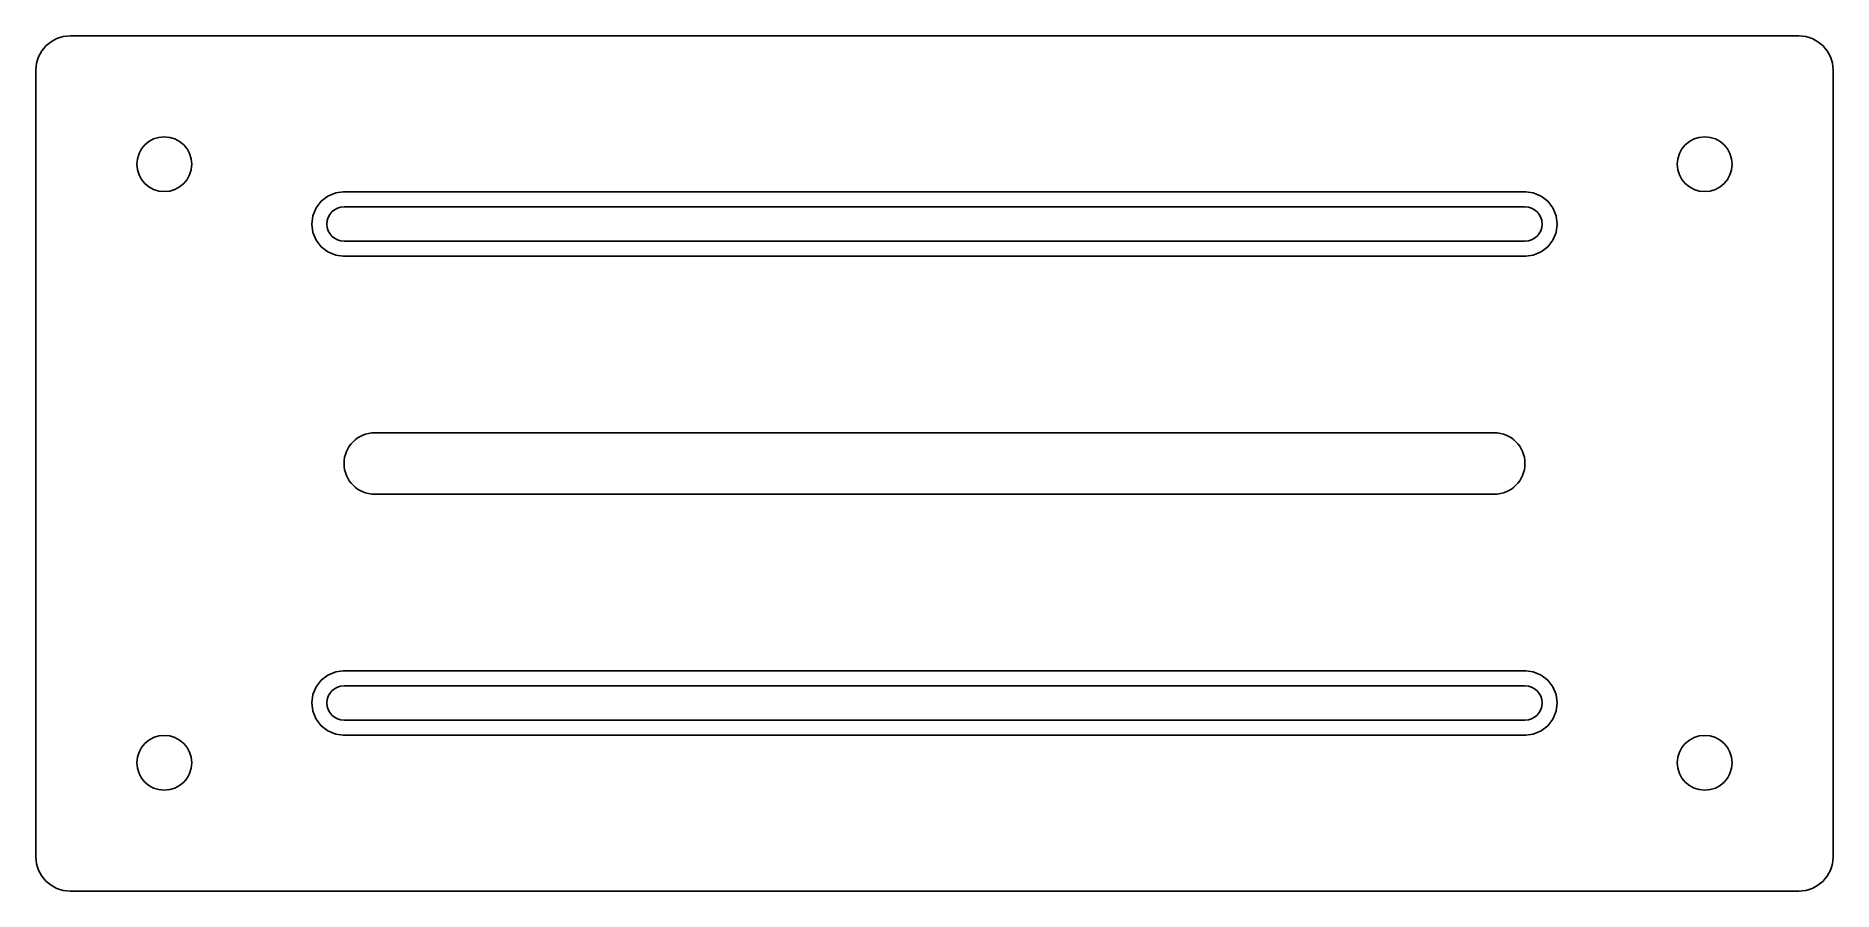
# Model space of a CAD drawing. Extents: x 0 to 105, y -50 to 0.
import ezdxf

# ---------------------------------------------------------------- set-up
doc = ezdxf.new("R2010")
doc.units = 0

msp = doc.modelspace()

# ---------------------------------------------------------------- linework, layer by layer
at = {"layer": 'layer0'}
for points in [[(103, 0, 0), (2, 0, 0)], [(2, 0, -5), (103, 0, -5)], [(0, -2, 0), (0, -48, 0)], [(0, -48, -5), (0, -2, -5)], [(105, -48, 0), (105, -2, 0)], [(105, -2, -5), (105, -48, -5)], [(17.059, -9.37, -2.5), (16.669, -9.669, -2.5)], [(16.669, -9.669, 0), (17.059, -9.37, 0)], [(17.513, -9.182, -2.5), (17.059, -9.37, -2.5)], [(17.059, -9.37, 0), (17.513, -9.182, 0)], [(17.943, -9.125, -2.5), (17.513, -9.182, -2.5)], [(17.513, -9.182, 0), (17.943, -9.125, 0)], [(87.057, -9.125, -2.5), (17.943, -9.125, -2.5)], [(17.943, -9.125, 0), (87.057, -9.125, 0)], [(87.487, -9.182, -2.5), (87.057, -9.125, -2.5)], [(87.057, -9.125, 0), (87.487, -9.182, 0)], [(87.941, -9.37, -2.5), (87.487, -9.182, -2.5)], [(87.487, -9.182, 0), (87.941, -9.37, 0)], [(88.331, -9.669, -2.5), (87.941, -9.37, -2.5)], [(87.941, -9.37, 0), (88.331, -9.669, 0)], [(16.37, -10.059, -2.5), (16.182, -10.513, -2.5)], [(16.182, -10.513, 0), (16.37, -10.059, 0)], [(16.669, -9.669, -2.5), (16.37, -10.059, -2.5)], [(16.37, -10.059, 0), (16.669, -9.669, 0)], [(18, -10, -2.5), (87, -10, -2.5)], [(87, -10, -5), (18, -10, -5)], [(88.63, -10.059, -2.5), (88.331, -9.669, -2.5)], [(88.331, -9.669, 0), (88.63, -10.059, 0)], [(88.818, -10.513, -2.5), (88.63, -10.059, -2.5)], [(88.63, -10.059, 0), (88.818, -10.513, 0)], [(16.182, -10.513, -2.5), (16.117, -11, -2.5)], [(16.117, -11, 0), (16.182, -10.513, 0)], [(16.117, -11, -2.5), (16.182, -11.487, -2.5)], [(16.182, -11.487, 0), (16.117, -11, 0)], [(16.182, -11.487, -2.5), (16.37, -11.941, -2.5)], [(16.37, -11.941, 0), (16.182, -11.487, 0)], [(88.63, -11.941, -2.5), (88.818, -11.487, -2.5)], [(88.818, -11.487, 0), (88.63, -11.941, 0)], [(88.883, -11, -2.5), (88.818, -10.513, -2.5)], [(88.818, -10.513, 0), (88.883, -11, 0)], [(88.818, -11.487, -2.5), (88.883, -11, -2.5)], [(88.883, -11, 0), (88.818, -11.487, 0)], [(16.37, -11.941, -2.5), (16.669, -12.331, -2.5)], [(16.669, -12.331, 0), (16.37, -11.941, 0)], [(16.669, -12.331, -2.5), (17.059, -12.63, -2.5)], [(17.059, -12.63, 0), (16.669, -12.331, 0)], [(87, -12, -2.5), (18, -12, -2.5)], [(18, -12, -5), (87, -12, -5)], [(87.941, -12.63, -2.5), (88.331, -12.331, -2.5)], [(88.331, -12.331, 0), (87.941, -12.63, 0)], [(88.331, -12.331, -2.5), (88.63, -11.941, -2.5)], [(88.63, -11.941, 0), (88.331, -12.331, 0)], [(17.059, -12.63, -2.5), (17.513, -12.818, -2.5)], [(17.513, -12.818, 0), (17.059, -12.63, 0)], [(17.513, -12.818, -2.5), (17.943, -12.875, -2.5)], [(17.943, -12.875, 0), (17.513, -12.818, 0)], [(17.943, -12.875, -2.5), (87.057, -12.875, -2.5)], [(87.057, -12.875, 0), (17.943, -12.875, 0)], [(87.057, -12.875, -2.5), (87.487, -12.818, -2.5)], [(87.487, -12.818, 0), (87.057, -12.875, 0)], [(87.487, -12.818, -2.5), (87.941, -12.63, -2.5)], [(87.941, -12.63, 0), (87.487, -12.818, 0)], [(19.8, -23.2, 0), (85.2, -23.2, 0)], [(85.2, -23.2, -5), (19.8, -23.2, -5)], [(85.2, -26.8, 0), (19.8, -26.8, 0)], [(19.8, -26.8, -5), (85.2, -26.8, -5)], [(16.669, -37.669, -2.5), (16.37, -38.059, -2.5)], [(16.37, -38.059, 0), (16.669, -37.669, 0)], [(17.059, -37.37, -2.5), (16.669, -37.669, -2.5)], [(16.669, -37.669, 0), (17.059, -37.37, 0)], [(17.513, -37.182, -2.5), (17.059, -37.37, -2.5)], [(17.059, -37.37, 0), (17.513, -37.182, 0)], [(17.943, -37.125, -2.5), (17.513, -37.182, -2.5)], [(17.513, -37.182, 0), (17.943, -37.125, 0)], [(87.057, -37.125, -2.5), (17.943, -37.125, -2.5)], [(17.943, -37.125, 0), (87.057, -37.125, 0)], [(87.487, -37.182, -2.5), (87.057, -37.125, -2.5)], [(87.057, -37.125, 0), (87.487, -37.182, 0)], [(87.941, -37.37, -2.5), (87.487, -37.182, -2.5)], [(87.487, -37.182, 0), (87.941, -37.37, 0)], [(88.331, -37.669, -2.5), (87.941, -37.37, -2.5)], [(87.941, -37.37, 0), (88.331, -37.669, 0)], [(88.63, -38.059, -2.5), (88.331, -37.669, -2.5)], [(88.331, -37.669, 0), (88.63, -38.059, 0)], [(16.182, -38.513, -2.5), (16.117, -39, -2.5)], [(16.117, -39, 0), (16.182, -38.513, 0)], [(16.37, -38.059, -2.5), (16.182, -38.513, -2.5)], [(16.182, -38.513, 0), (16.37, -38.059, 0)], [(18, -38, -2.5), (87, -38, -2.5)], [(87, -38, -5), (18, -38, -5)], [(88.818, -38.513, -2.5), (88.63, -38.059, -2.5)], [(88.63, -38.059, 0), (88.818, -38.513, 0)], [(88.883, -39, -2.5), (88.818, -38.513, -2.5)], [(88.818, -38.513, 0), (88.883, -39, 0)], [(16.117, -39, -2.5), (16.182, -39.487, -2.5)], [(16.182, -39.487, 0), (16.117, -39, 0)], [(16.182, -39.487, -2.5), (16.37, -39.941, -2.5)], [(16.37, -39.941, 0), (16.182, -39.487, 0)], [(88.63, -39.941, -2.5), (88.818, -39.487, -2.5)], [(88.818, -39.487, 0), (88.63, -39.941, 0)], [(88.818, -39.487, -2.5), (88.883, -39, -2.5)], [(88.883, -39, 0), (88.818, -39.487, 0)], [(16.37, -39.941, -2.5), (16.669, -40.331, -2.5)], [(16.669, -40.331, 0), (16.37, -39.941, 0)], [(16.669, -40.331, -2.5), (17.059, -40.63, -2.5)], [(17.059, -40.63, 0), (16.669, -40.331, 0)], [(17.059, -40.63, -2.5), (17.513, -40.818, -2.5)], [(17.513, -40.818, 0), (17.059, -40.63, 0)], [(17.513, -40.818, -2.5), (17.943, -40.875, -2.5)], [(17.943, -40.875, 0), (17.513, -40.818, 0)], [(17.943, -40.875, -2.5), (87.057, -40.875, -2.5)], [(87.057, -40.875, 0), (17.943, -40.875, 0)], [(87, -40, -2.5), (18, -40, -2.5)], [(18, -40, -5), (87, -40, -5)], [(87.057, -40.875, -2.5), (87.487, -40.818, -2.5)], [(87.487, -40.818, 0), (87.057, -40.875, 0)], [(87.487, -40.818, -2.5), (87.941, -40.63, -2.5)], [(87.941, -40.63, 0), (87.487, -40.818, 0)], [(87.941, -40.63, -2.5), (88.331, -40.331, -2.5)], [(88.331, -40.331, 0), (87.941, -40.63, 0)], [(88.331, -40.331, -2.5), (88.63, -39.941, -2.5)], [(88.63, -39.941, 0), (88.331, -40.331, 0)], [(2, -50, 0), (103, -50, 0)], [(103, -50, -5), (2, -50, -5)]]:
    msp.add_polyline3d(points, dxfattribs=at)
for centre in [(7.5, -7.5), (7.5, -7.5, -5), (97.5, -7.5), (97.5, -7.5, -5), (7.5, -42.5), (7.5, -42.5, -5), (97.5, -42.5), (97.5, -42.5, -5)]:
    msp.add_circle(centre, 1.6, dxfattribs=at)
for centre, radius, start, end in [((2, -2), 2, 90, 180), ((2, -2, -5), 2, 90, 180), ((103, -2), 2, 0, 90), ((103, -2, -5), 2, 0, 90), ((18, -11, -2.5), 1, 90, -90), ((18, -11, -5), 1, 90, -90), ((18, -11, -5), 1, 90, -90), ((87, -11, -2.5), 1, -90, 90), ((87, -11, -5), 1, -90, 90), ((19.8, -25), 1.8, 90, -90), ((19.8, -25, -5), 1.8, 90, -90), ((19.8, -25, -5), 1.8, 90, -90), ((85.2, -25), 1.8, -90, 90), ((85.2, -25), 1.8, -90, 90), ((85.2, -25, -5), 1.8, -90, 90), ((18, -39, -2.5), 1, 90, -90), ((18, -39, -5), 1, 90, -90), ((18, -39, -5), 1, 90, -90), ((87, -39, -2.5), 1, -90, 90), ((87, -39, -5), 1, -90, 90), ((2, -48), 2, 180, -90), ((2, -48), 2, 180, -90), ((2, -48, -5), 2, 180, -90), ((103, -48), 2, -90, 0), ((103, -48, -5), 2, -90, 0), ((103, -48, -5), 2, -90, 0)]:
    msp.add_arc(centre, radius, start, end, dxfattribs=at)

doc.saveas('drawing.dxf')
